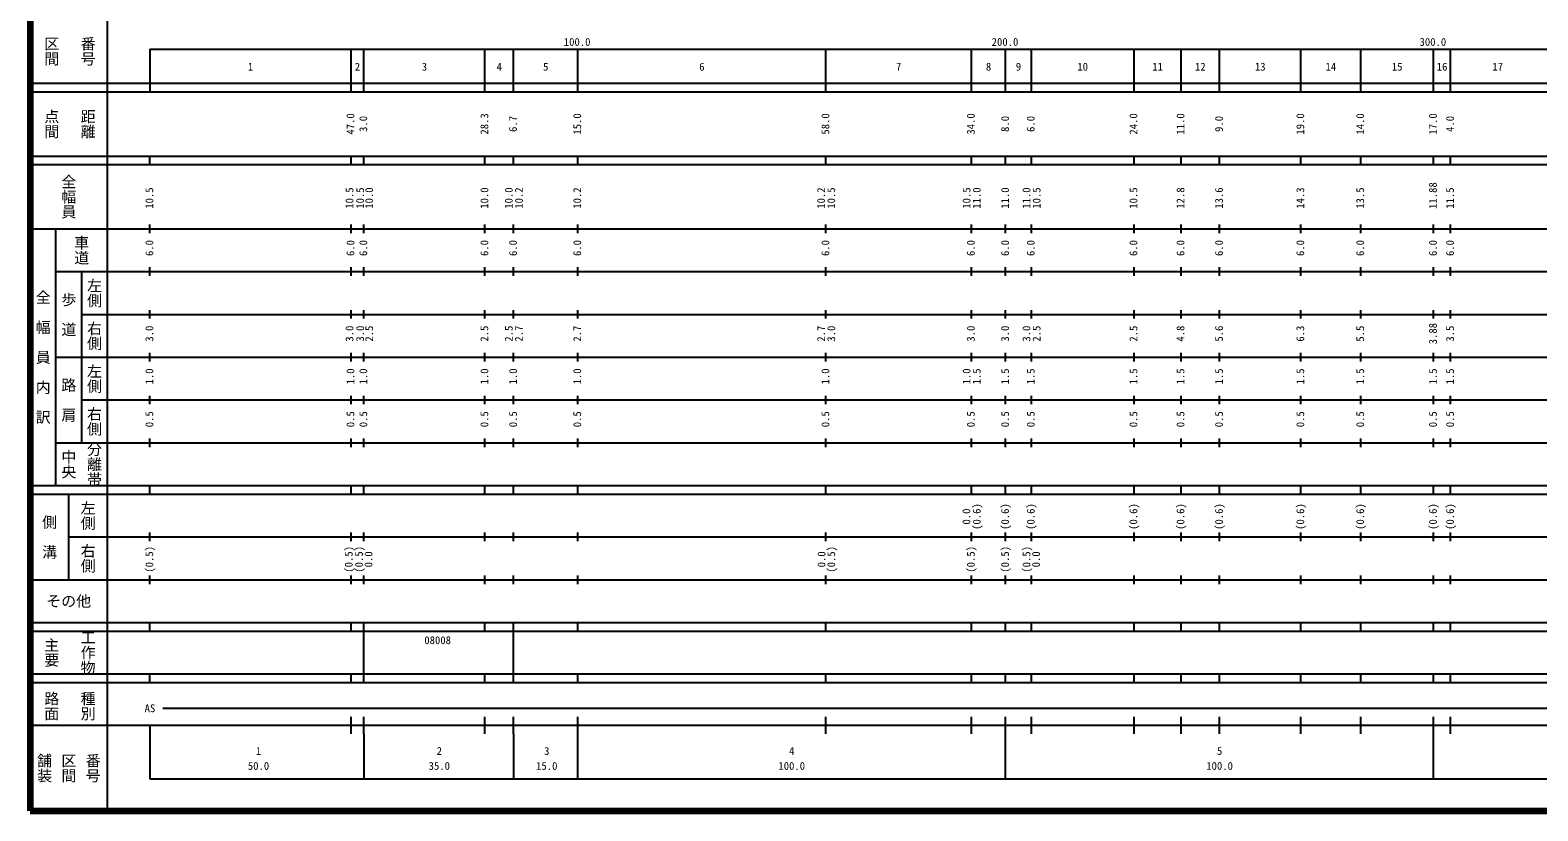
# Model space of a CAD drawing. Units: millimetres on the paper, enlarged 1000 times. Extents: x 40000 to 680000, y 20000 to 380000.
# Drawn here: x 40000 to 392383, y 20000 to 202409 of the extents above; entities that cross this region are included whole.
import ezdxf
from ezdxf.enums import TextEntityAlignment as Align

# ---------------------------------------------------------------- set-up
doc = ezdxf.new("R2010")
doc.units = ezdxf.units.MM
doc.header["$LTSCALE"] = 1000
doc.layers.add('M-TTL', color=2, linetype='Continuous', lineweight=140)
doc.layers.add('M-TTL-BAND', color=7, linetype='Continuous', lineweight=25)
doc.styles.add('@ＭＳ ゴシック', font='')
doc.styles.add('ＭＳ ゴシック', font='')
doc.styles.get('@ＭＳ ゴシック').set_extended_font_data('@MS Gothic')
doc.styles.get('ＭＳ ゴシック').set_extended_font_data('MS Gothic')

msp = doc.modelspace()

# ---------------------------------------------------------------- linework, layer by layer
at = {"layer": 'M-TTL'}
for p, q in [((40000, 380000), (40000, 20000)), ((40000, 20000), (680000, 20000))]:
    msp.add_line(p, q, dxfattribs=at)
at = {"layer": 'M-TTL-BAND'}
for p, q in [((58000, 370000), (58000, 20000)), ((68000, 198000), (579000, 198000)), ((68000, 198000), (68000, 188000)), ((115000, 188000), (115000, 198000)), ((118000, 188000), (118000, 198000)), ((146300, 188000), (146300, 198000)), ((153000, 188000), (153000, 198000)), ((168000, 188000), (168000, 198000)), ((226000, 188000), (226000, 198000)), ((260000, 188000), (260000, 198000)), ((268000, 188000), (268000, 198000)), ((274000, 188000), (274000, 198000)), ((298000, 188000), (298000, 198000)), ((309000, 188000), (309000, 198000)), ((318000, 188000), (318000, 198000)), ((337000, 188000), (337000, 198000)), ((351000, 188000), (351000, 198000)), ((368000, 188000), (368000, 198000)), ((372000, 188000), (372000, 198000)), ((40000, 190000), (579000, 190000)), ((40000, 188000), (579000, 188000)), ((40000, 173000), (579000, 173000)), ((68000, 171000), (68000, 173000)), ((115000, 171000), (115000, 173000)), ((118000, 171000), (118000, 173000)), ((146300, 171000), (146300, 173000)), ((153000, 171000), (153000, 173000)), ((168000, 171000), (168000, 173000)), ((226000, 171000), (226000, 173000)), ((260000, 171000), (260000, 173000)), ((268000, 171000), (268000, 173000)), ((274000, 171000), (274000, 173000)), ((298000, 171000), (298000, 173000)), ((309000, 171000), (309000, 173000)), ((318000, 171000), (318000, 173000)), ((337000, 171000), (337000, 173000)), ((351000, 171000), (351000, 173000)), ((368000, 171000), (368000, 173000)), ((372000, 171000), (372000, 173000)), ((40000, 171000), (579000, 171000)), ((40000, 156000), (579000, 156000)), ((46000, 96000), (46000, 156000)), ((68000, 155000), (68000, 157000)), ((115000, 155000), (115000, 157000)), ((118000, 155000), (118000, 157000)), ((146300, 155000), (146300, 157000)), ((153000, 155000), (153000, 157000)), ((168000, 155000), (168000, 157000)), ((226000, 155000), (226000, 157000)), ((260000, 155000), (260000, 157000)), ((268000, 155000), (268000, 157000)), ((274000, 155000), (274000, 157000)), ((298000, 155000), (298000, 157000)), ((309000, 155000), (309000, 157000)), ((318000, 155000), (318000, 157000)), ((337000, 155000), (337000, 157000)), ((351000, 155000), (351000, 157000)), ((368000, 155000), (368000, 157000)), ((372000, 155000), (372000, 157000)), ((46000, 146000), (579000, 146000)), ((52000, 146000), (52000, 106000)), ((68000, 145000), (68000, 147000)), ((115000, 145000), (115000, 147000)), ((118000, 145000), (118000, 147000)), ((146300, 145000), (146300, 147000)), ((153000, 145000), (153000, 147000)), ((168000, 145000), (168000, 147000)), ((226000, 145000), (226000, 147000)), ((260000, 145000), (260000, 147000)), ((268000, 145000), (268000, 147000)), ((274000, 145000), (274000, 147000)), ((298000, 145000), (298000, 147000)), ((309000, 145000), (309000, 147000)), ((318000, 145000), (318000, 147000)), ((337000, 145000), (337000, 147000)), ((351000, 145000), (351000, 147000)), ((368000, 145000), (368000, 147000)), ((372000, 145000), (372000, 147000)), ((52000, 136000), (579000, 136000)), ((68000, 135000), (68000, 137000)), ((115000, 135000), (115000, 137000)), ((118000, 135000), (118000, 137000)), ((146300, 135000), (146300, 137000)), ((153000, 135000), (153000, 137000)), ((168000, 135000), (168000, 137000)), ((226000, 135000), (226000, 137000)), ((260000, 135000), (260000, 137000)), ((268000, 135000), (268000, 137000)), ((274000, 135000), (274000, 137000)), ((298000, 135000), (298000, 137000)), ((309000, 135000), (309000, 137000)), ((318000, 135000), (318000, 137000)), ((337000, 135000), (337000, 137000)), ((351000, 135000), (351000, 137000)), ((368000, 135000), (368000, 137000)), ((372000, 135000), (372000, 137000)), ((68000, 125000), (68000, 127000)), ((115000, 125000), (115000, 127000)), ((118000, 125000), (118000, 127000)), ((146300, 125000), (146300, 127000)), ((153000, 125000), (153000, 127000)), ((168000, 125000), (168000, 127000)), ((226000, 125000), (226000, 127000)), ((260000, 125000), (260000, 127000)), ((268000, 125000), (268000, 127000)), ((274000, 125000), (274000, 127000)), ((298000, 125000), (298000, 127000)), ((309000, 125000), (309000, 127000)), ((318000, 125000), (318000, 127000)), ((337000, 125000), (337000, 127000)), ((351000, 125000), (351000, 127000)), ((368000, 125000), (368000, 127000)), ((372000, 125000), (372000, 127000)), ((46000, 126000), (579000, 126000)), ((68000, 115000), (68000, 117000)), ((115000, 115000), (115000, 117000)), ((118000, 115000), (118000, 117000)), ((146300, 115000), (146300, 117000)), ((153000, 115000), (153000, 117000)), ((168000, 115000), (168000, 117000)), ((226000, 115000), (226000, 117000)), ((260000, 115000), (260000, 117000)), ((268000, 115000), (268000, 117000)), ((274000, 115000), (274000, 117000)), ((298000, 115000), (298000, 117000)), ((309000, 115000), (309000, 117000)), ((318000, 115000), (318000, 117000)), ((337000, 115000), (337000, 117000)), ((351000, 115000), (351000, 117000)), ((368000, 115000), (368000, 117000)), ((372000, 115000), (372000, 117000)), ((52000, 116000), (579000, 116000)), ((46000, 106000), (579000, 106000)), ((68000, 105000), (68000, 107000)), ((115000, 105000), (115000, 107000)), ((118000, 105000), (118000, 107000)), ((146300, 105000), (146300, 107000)), ((153000, 105000), (153000, 107000)), ((168000, 105000), (168000, 107000)), ((226000, 105000), (226000, 107000)), ((260000, 105000), (260000, 107000)), ((268000, 105000), (268000, 107000)), ((274000, 105000), (274000, 107000)), ((298000, 105000), (298000, 107000)), ((309000, 105000), (309000, 107000)), ((318000, 105000), (318000, 107000)), ((337000, 105000), (337000, 107000)), ((351000, 105000), (351000, 107000)), ((368000, 105000), (368000, 107000)), ((372000, 105000), (372000, 107000)), ((40000, 96000), (579000, 96000)), ((68000, 94000), (68000, 96000)), ((115000, 94000), (115000, 96000)), ((118000, 94000), (118000, 96000)), ((146300, 94000), (146300, 96000)), ((153000, 94000), (153000, 96000)), ((168000, 94000), (168000, 96000)), ((226000, 94000), (226000, 96000)), ((260000, 94000), (260000, 96000)), ((268000, 94000), (268000, 96000)), ((274000, 94000), (274000, 96000)), ((298000, 94000), (298000, 96000)), ((309000, 94000), (309000, 96000)), ((318000, 94000), (318000, 96000)), ((337000, 94000), (337000, 96000)), ((351000, 94000), (351000, 96000)), ((368000, 94000), (368000, 96000)), ((372000, 94000), (372000, 96000)), ((40000, 94000), (579000, 94000)), ((49000, 94000), (49000, 74000)), ((68000, 83000), (68000, 85000)), ((115000, 83000), (115000, 85000)), ((118000, 83000), (118000, 85000)), ((146300, 83000), (146300, 85000)), ((153000, 83000), (153000, 85000)), ((168000, 83000), (168000, 85000)), ((226000, 83000), (226000, 85000)), ((260000, 83000), (260000, 85000)), ((268000, 83000), (268000, 85000)), ((274000, 83000), (274000, 85000)), ((298000, 83000), (298000, 85000)), ((309000, 83000), (309000, 85000)), ((318000, 83000), (318000, 85000)), ((337000, 83000), (337000, 85000)), ((351000, 83000), (351000, 85000)), ((368000, 83000), (368000, 85000)), ((372000, 83000), (372000, 85000)), ((49000, 84000), (579000, 84000)), ((68000, 73000), (68000, 75000)), ((115000, 73000), (115000, 75000)), ((118000, 73000), (118000, 75000)), ((146300, 73000), (146300, 75000)), ((153000, 73000), (153000, 75000)), ((168000, 73000), (168000, 75000)), ((226000, 73000), (226000, 75000)), ((260000, 73000), (260000, 75000)), ((268000, 73000), (268000, 75000)), ((274000, 73000), (274000, 75000)), ((298000, 73000), (298000, 75000)), ((309000, 73000), (309000, 75000)), ((318000, 73000), (318000, 75000)), ((337000, 73000), (337000, 75000)), ((351000, 73000), (351000, 75000)), ((368000, 73000), (368000, 75000)), ((372000, 73000), (372000, 75000)), ((40000, 74000), (579000, 74000)), ((40000, 64000), (579000, 64000)), ((68000, 62000), (68000, 64000)), ((115000, 62000), (115000, 64000)), ((118000, 62000), (118000, 64000)), ((146300, 62000), (146300, 64000)), ((153000, 62000), (153000, 64000)), ((168000, 62000), (168000, 64000)), ((226000, 62000), (226000, 64000)), ((260000, 62000), (260000, 64000)), ((268000, 62000), (268000, 64000)), ((274000, 62000), (274000, 64000)), ((298000, 62000), (298000, 64000)), ((309000, 62000), (309000, 64000)), ((318000, 62000), (318000, 64000)), ((337000, 62000), (337000, 64000)), ((351000, 62000), (351000, 64000)), ((368000, 62000), (368000, 64000)), ((372000, 62000), (372000, 64000)), ((40000, 62000), (579000, 62000)), ((118000, 52000), (118000, 62000)), ((153000, 52000), (153000, 62000)), ((40000, 52000), (579000, 52000)), ((40000, 50000), (579000, 50000)), ((68000, 50000), (68000, 52000)), ((115000, 50000), (115000, 52000)), ((118000, 50000), (118000, 52000)), ((146300, 50000), (146300, 52000)), ((153000, 50000), (153000, 52000)), ((168000, 50000), (168000, 52000)), ((226000, 50000), (226000, 52000)), ((260000, 50000), (260000, 52000)), ((268000, 50000), (268000, 52000)), ((274000, 50000), (274000, 52000)), ((298000, 50000), (298000, 52000)), ((309000, 50000), (309000, 52000)), ((318000, 50000), (318000, 52000)), ((337000, 50000), (337000, 52000)), ((351000, 50000), (351000, 52000)), ((368000, 50000), (368000, 52000)), ((372000, 50000), (372000, 52000)), ((71000, 44000), (565000, 44000)), ((40000, 40000), (579000, 40000)), ((68000, 40000), (68000, 27500)), ((115000, 38000), (115000, 42000)), ((118000, 38000), (118000, 42000)), ((146300, 38000), (146300, 42000)), ((153000, 38000), (153000, 42000)), ((168000, 27500), (168000, 42000)), ((226000, 38000), (226000, 42000)), ((260000, 38000), (260000, 42000)), ((268000, 27500), (268000, 42000)), ((274000, 38000), (274000, 42000)), ((298000, 38000), (298000, 42000)), ((309000, 38000), (309000, 42000)), ((318000, 38000), (318000, 42000)), ((337000, 38000), (337000, 42000)), ((351000, 38000), (351000, 42000)), ((368000, 27500), (368000, 42000)), ((372000, 38000), (372000, 42000)), ((118000, 38000), (118000, 27500)), ((153000, 38000), (153000, 27500)), ((68000, 27500), (579000, 27500))]:
    msp.add_line(p, q, dxfattribs=at)

# ---------------------------------------------------------------- texts
at = {"layer": 'M-TTL-BAND', "style": '@ＭＳ ゴシック'}
for s, p in [('区間', (45000, 197500)), ('番号', (53500, 197500)), ('点間', (45000, 180500)), ('距離', (53500, 180500)), ('全幅員', (49000, 163500)), ('車道', (52000, 151000)), ('全\u3000幅\u3000員\u3000内\u3000訳', (43000, 126000)), ('歩\u3000道', (49000, 136000)), ('左側', (55000, 141000)), ('右側', (55000, 131000)), ('左側', (55000, 121000)), ('路\u3000肩', (49000, 116000)), ('右側', (55000, 111000)), ('分離帯', (55000, 101000)), ('中央', (49000, 101000)), ('左側', (53500, 89000)), ('側\u3000溝', (44500, 84000)), ('右側', (53500, 79000)), ('主要', (45000, 57000)), ('工作物', (53500, 57000)), ('路面', (45000, 44500)), ('種別', (53500, 44500)), ('舗装', (43333, 30000)), ('区間', (49000, 30000)), ('番号', (54667, 30000))]:
    msp.add_text(s, height=2566, rotation=270, dxfattribs=at).set_placement(p, align=Align.MIDDLE_CENTER)
at = {"layer": 'M-TTL-BAND', "style": 'ＭＳ ゴシック'}
for s, p in [('100.0', (167844, 198195)), ('200.0', (267844, 198195)), ('300.0', (367844, 198195)), ('1', (91500, 192405)), ('2', (116500, 192405)), ('3', (132150, 192405)), ('4', (149650, 192405)), ('5', (160500, 192405)), ('6', (197000, 192405)), ('7', (243000, 192405)), ('8', (264000, 192405)), ('9', (271000, 192405)), ('10', (286000, 192405)), ('11', (303500, 192405)), ('12', (313500, 192405)), ('13', (327500, 192405)), ('14', (344000, 192405)), ('15', (359500, 192405)), ('16', (370000, 192405)), ('17', (383000, 192405)), ('AS', (68000, 42500)), ('1', (93372, 32523)), ('2', (135627, 32523)), ('3', (160745, 32523)), ('4', (218000, 32523)), ('5', (318000, 32523)), ('50.0', (93372, 29033)), ('35.0', (135627, 29033)), ('15.0', (160745, 29033)), ('100.0', (218000, 29033)), ('100.0', (318000, 29033))]:
    msp.add_text(s, height=1833, dxfattribs=at).set_placement(p, align=Align.BOTTOM_CENTER)
for s, p in [('47.0', (116322, 180500)), ('3.0', (119322, 180500)), ('28.3', (147622, 180500)), ('6.7', (154322, 180500)), ('15.0', (169322, 180500)), ('58.0', (227322, 180500)), ('34.0', (261322, 180500)), ('8.0', (269322, 180500)), ('6.0', (275322, 180500)), ('24.0', (299322, 180500)), ('11.0', (310322, 180500)), ('9.0', (319322, 180500)), ('19.0', (338322, 180500)), ('14.0', (352322, 180500)), ('17.0', (369322, 180500)), ('4.0', (373322, 180500)), ('11.88', (369322, 163755)), ('10.5', (69322, 163174)), ('10.5', (116099, 163174)), ('10.5', (118583, 163174)), ('10.0', (120692, 163174)), ('10.0', (147622, 163174)), ('10.0', (153322, 163174)), ('10.2', (155692, 163174)), ('10.2', (169322, 163174)), ('10.2', (226322, 163174)), ('10.5', (228692, 163174)), ('10.5', (260322, 163174)), ('11.0', (262692, 163174)), ('11.0', (269322, 163174)), ('11.0', (274322, 163174)), ('10.5', (276692, 163174)), ('10.5', (299322, 163174)), ('12.8', (310322, 163174)), ('13.6', (319322, 163174)), ('14.3', (338322, 163174)), ('13.5', (352322, 163174)), ('11.5', (373322, 163174)), ('6.0', (69322, 151500)), ('6.0', (116322, 151500)), ('6.0', (119322, 151500)), ('6.0', (147622, 151500)), ('6.0', (154322, 151500)), ('6.0', (169322, 151500)), ('6.0', (227322, 151500)), ('6.0', (261322, 151500)), ('6.0', (269322, 151500)), ('6.0', (275322, 151500)), ('6.0', (299322, 151500)), ('6.0', (310322, 151500)), ('6.0', (319322, 151500)), ('6.0', (338322, 151500)), ('6.0', (352322, 151500)), ('6.0', (369322, 151500)), ('6.0', (373322, 151500)), ('3.0', (69322, 131500)), ('3.0', (116099, 131500)), ('3.0', (118583, 131500)), ('2.5', (120692, 131500)), ('2.5', (147622, 131500)), ('2.5', (153322, 131500)), ('2.7', (155692, 131500)), ('2.7', (169322, 131500)), ('2.7', (226322, 131500)), ('3.0', (228692, 131500)), ('3.0', (261322, 131500)), ('3.0', (269322, 131500)), ('3.0', (274322, 131500)), ('2.5', (276692, 131500)), ('2.5', (299322, 131500)), ('4.8', (310322, 131500)), ('5.6', (319322, 131500)), ('6.3', (338322, 131500)), ('5.5', (352322, 131500)), ('3.88', (369322, 131500)), ('3.5', (373322, 131500)), ('1.0', (69322, 121500)), ('1.0', (116322, 121500)), ('1.0', (119322, 121500)), ('1.0', (147622, 121500)), ('1.0', (154322, 121500)), ('1.0', (169322, 121500)), ('1.0', (227322, 121500)), ('1.0', (260322, 121500)), ('1.5', (262692, 121500)), ('1.5', (269322, 121500)), ('1.5', (275322, 121500)), ('1.5', (299322, 121500)), ('1.5', (310322, 121500)), ('1.5', (319322, 121500)), ('1.5', (338322, 121500)), ('1.5', (352322, 121500)), ('1.5', (369322, 121500)), ('1.5', (373322, 121500)), ('0.5', (69322, 111500)), ('0.5', (116322, 111500)), ('0.5', (119322, 111500)), ('0.5', (147622, 111500)), ('0.5', (154322, 111500)), ('0.5', (169322, 111500)), ('0.5', (227322, 111500)), ('0.5', (261322, 111500)), ('0.5', (269322, 111500)), ('0.5', (275322, 111500)), ('0.5', (299322, 111500)), ('0.5', (310322, 111500)), ('0.5', (319322, 111500)), ('0.5', (338322, 111500)), ('0.5', (352322, 111500)), ('0.5', (369322, 111500)), ('0.5', (373322, 111500)), ('0.0', (260295, 88764)), ('(0.6)', (262692, 88764)), ('(0.6)', (269322, 88764)), ('(0.6)', (275322, 88764)), ('(0.6)', (299322, 88764)), ('(0.6)', (310322, 88764)), ('(0.6)', (319322, 88764)), ('(0.6)', (338322, 88764)), ('(0.6)', (352322, 88764)), ('(0.6)', (369322, 88764)), ('(0.6)', (373322, 88764)), ('(0.5)', (69322, 78764)), ('(0.5)', (115913, 78764)), ('(0.5)', (118322, 78764)), ('(0.5)', (228692, 78764)), ('(0.5)', (261322, 78764)), ('(0.5)', (269322, 78764)), ('(0.5)', (274322, 78764)), ('0.0', (120536, 78764)), ('0.0', (226412, 78764)), ('0.0', (276569, 78764))]:
    msp.add_text(s, height=1833, rotation=90, dxfattribs=at).set_placement(p, align=Align.BOTTOM_CENTER)
msp.add_text('その他', height=2566, dxfattribs=at).set_placement((49000, 69000), align=Align.MIDDLE_CENTER)
msp.add_text('08008', height=1833, dxfattribs=at).set_placement((132128, 58405), align=Align.BOTTOM_LEFT)

doc.saveas('drawing.dxf')
